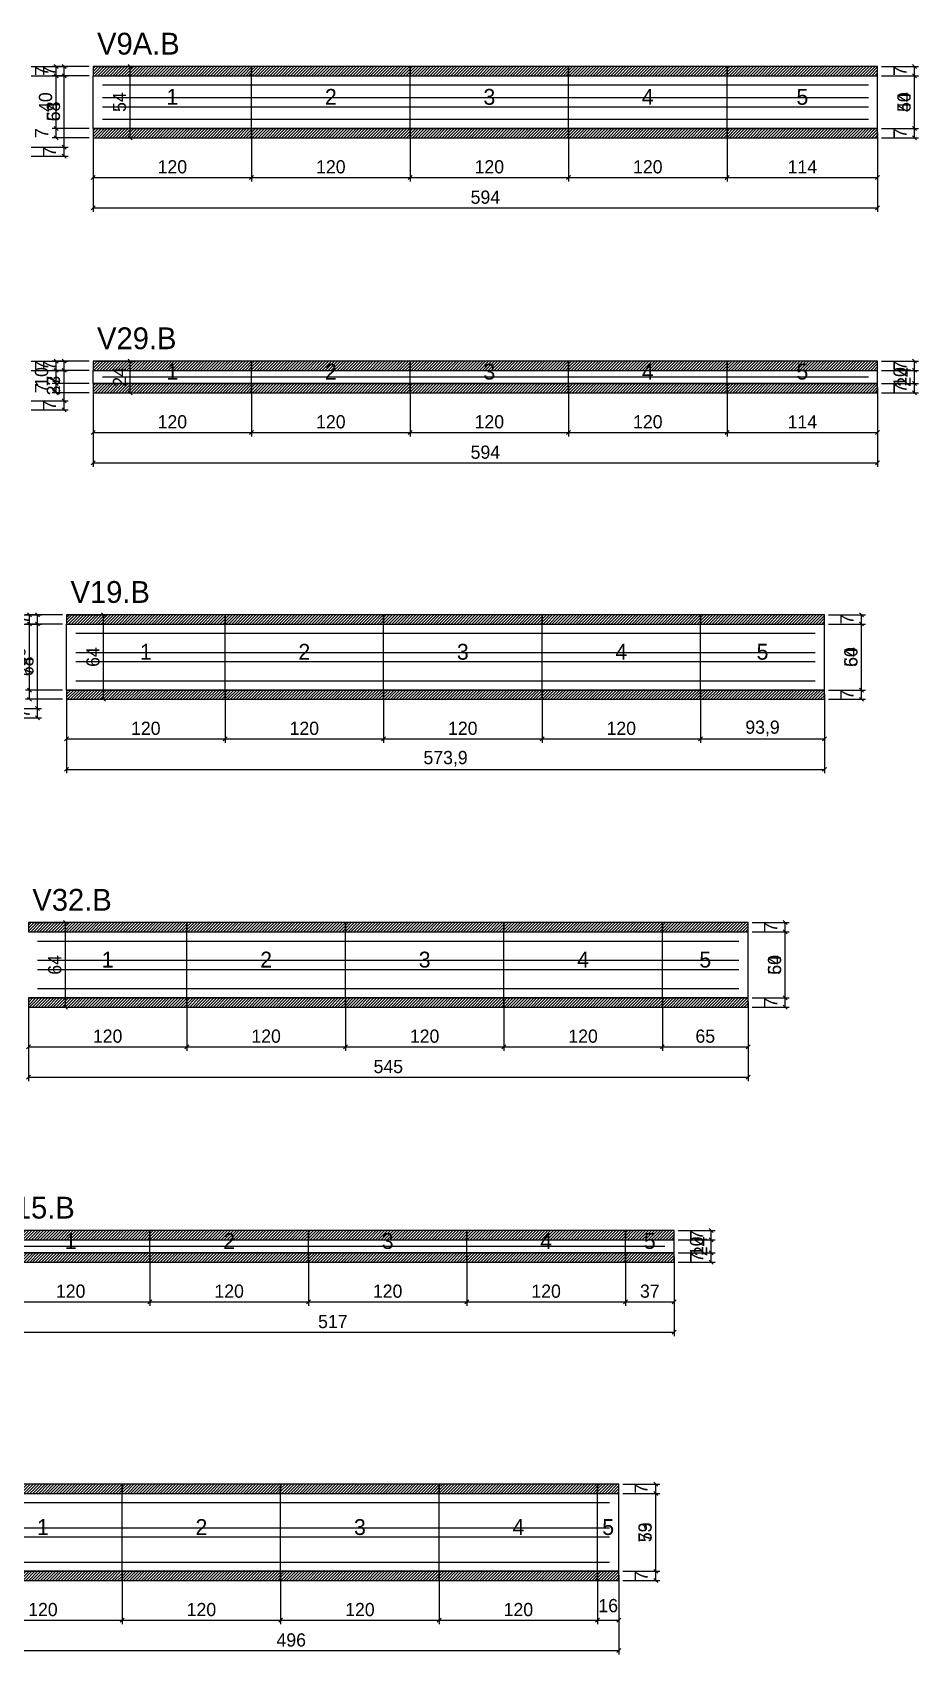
# Model space of a CAD drawing. Extents: x -9000 to 3070, y -8219 to 1250.
# Drawn here: x 795 to 1466, y -4744 to -3516 of the extents above; entities that cross this region are included whole.
import ezdxf
from ezdxf.enums import TextEntityAlignment as Align

# ---------------------------------------------------------------- set-up
doc = ezdxf.new("R2010")
doc.units = 0
for name, color, linetype in [('5', 5, 'Continuous'), ('COTA', 241, 'Continuous'), ('NOMENCLATURA', 7, 'Continuous'), ('Painéis', 200, 'Continuous'), ('SARR_2.2x5', 40, 'Continuous'), ('SARR_2.2x7', 40, 'Continuous'), ('SCO-___-LAJ', 224, 'Continuous')]:
    doc.layers.add(name, color=color, linetype=linetype)
doc.dimstyles.new('PAINEL', dxfattribs={"dimtxt": 10, "dimasz": 3, "dimexe": 3, "dimexo": 3, "dimgap": 3, "dimtad": 1, "dimblk": 'OBLIQUE', "dimblk1": 'OBLIQUE', "dimcen": 2.5, "dimclrd": 4, "dimclre": 4, "dimclrt": 240, "dimazin": 3, "dimtfac": 1, "dimtmove": 0, "dimatfit": 3})

# ---------------------------------------------------------------- blocks, each defined once
blk = doc.blocks.new('_OBLIQUE')
at = {"color": 0, "linetype": 'BYBLOCK'}
blk.add_line((-0.5, -0.5), (0.5, 0.5), dxfattribs=at)

msp = doc.modelspace()

# ---------------------------------------------------------------- hatches: boundary and pattern name
at = {"layer": 'COTA'}
h = msp.add_hatch(dxfattribs=at)
h.set_pattern_fill('ANSI31', scale=0.5)
h.paths.add_polyline_path([(841, -3549), (961, -3549), (961, -3542), (841, -3542)])
h = msp.add_hatch(dxfattribs=at)
h.set_pattern_fill('ANSI31', scale=0.5)
h.paths.add_polyline_path([(961, -3549), (1081, -3549), (1081, -3542), (961, -3542)])
h = msp.add_hatch(dxfattribs=at)
h.set_pattern_fill('ANSI31', scale=0.5)
h.paths.add_polyline_path([(1081, -3549), (1201, -3549), (1201, -3542), (1081, -3542)])
h = msp.add_hatch(dxfattribs=at)
h.set_pattern_fill('ANSI31', scale=0.5)
h.paths.add_polyline_path([(1201, -3549), (1321, -3549), (1321, -3542), (1201, -3542)])
h = msp.add_hatch(dxfattribs=at)
h.set_pattern_fill('ANSI31', scale=0.5)
h.paths.add_polyline_path([(1321, -3549), (1435, -3549), (1435, -3542), (1321, -3542)])
h = msp.add_hatch(dxfattribs=at)
h.set_pattern_fill('ANSI31', scale=0.5)
h.paths.add_polyline_path([(841, -3596), (961, -3596), (961, -3589), (841, -3589)])
h = msp.add_hatch(dxfattribs=at)
h.set_pattern_fill('ANSI31', scale=0.5)
h.paths.add_polyline_path([(961, -3596), (1081, -3596), (1081, -3589), (961, -3589)])
h = msp.add_hatch(dxfattribs=at)
h.set_pattern_fill('ANSI31', scale=0.5)
h.paths.add_polyline_path([(1081, -3596), (1201, -3596), (1201, -3589), (1081, -3589)])
h = msp.add_hatch(dxfattribs=at)
h.set_pattern_fill('ANSI31', scale=0.5)
h.paths.add_polyline_path([(1201, -3596), (1321, -3596), (1321, -3589), (1201, -3589)])
h = msp.add_hatch(dxfattribs=at)
h.set_pattern_fill('ANSI31', scale=0.5)
h.paths.add_polyline_path([(1321, -3596), (1435, -3596), (1435, -3589), (1321, -3589)])
h = msp.add_hatch(dxfattribs=at)
h.set_pattern_fill('ANSI31', scale=0.5)
h.paths.add_polyline_path([(841, -3772), (961, -3772), (961, -3765), (841, -3765)])
h = msp.add_hatch(dxfattribs=at)
h.set_pattern_fill('ANSI31', scale=0.5)
h.paths.add_polyline_path([(961, -3772), (1081, -3772), (1081, -3765), (961, -3765)])
h = msp.add_hatch(dxfattribs=at)
h.set_pattern_fill('ANSI31', scale=0.5)
h.paths.add_polyline_path([(1081, -3772), (1201, -3772), (1201, -3765), (1081, -3765)])
h = msp.add_hatch(dxfattribs=at)
h.set_pattern_fill('ANSI31', scale=0.5)
h.paths.add_polyline_path([(1201, -3772), (1321, -3772), (1321, -3765), (1201, -3765)])
h = msp.add_hatch(dxfattribs=at)
h.set_pattern_fill('ANSI31', scale=0.5)
h.paths.add_polyline_path([(1321, -3772), (1435, -3772), (1435, -3765), (1321, -3765)])
h = msp.add_hatch(dxfattribs=at)
h.set_pattern_fill('ANSI31', scale=0.5)
h.paths.add_polyline_path([(841, -3789), (961, -3789), (961, -3782), (841, -3782)])
h = msp.add_hatch(dxfattribs=at)
h.set_pattern_fill('ANSI31', scale=0.5)
h.paths.add_polyline_path([(961, -3789), (1081, -3789), (1081, -3782), (961, -3782)])
h = msp.add_hatch(dxfattribs=at)
h.set_pattern_fill('ANSI31', scale=0.5)
h.paths.add_polyline_path([(1081, -3789), (1201, -3789), (1201, -3782), (1081, -3782)])
h = msp.add_hatch(dxfattribs=at)
h.set_pattern_fill('ANSI31', scale=0.5)
h.paths.add_polyline_path([(1201, -3789), (1321, -3789), (1321, -3782), (1201, -3782)])
h = msp.add_hatch(dxfattribs=at)
h.set_pattern_fill('ANSI31', scale=0.5)
h.paths.add_polyline_path([(1321, -3789), (1435, -3789), (1435, -3782), (1321, -3782)])
h = msp.add_hatch(dxfattribs=at)
h.set_pattern_fill('ANSI31', scale=0.5)
h.paths.add_polyline_path([(820.9, -3964), (940.9, -3964), (940.9, -3957), (820.9, -3957)])
h = msp.add_hatch(dxfattribs=at)
h.set_pattern_fill('ANSI31', scale=0.5)
h.paths.add_polyline_path([(940.9, -3964), (1060.9, -3964), (1060.9, -3957), (940.9, -3957)])
h = msp.add_hatch(dxfattribs=at)
h.set_pattern_fill('ANSI31', scale=0.5)
h.paths.add_polyline_path([(1060.9, -3964), (1180.9, -3964), (1180.9, -3957), (1060.9, -3957)])
h = msp.add_hatch(dxfattribs=at)
h.set_pattern_fill('ANSI31', scale=0.5)
h.paths.add_polyline_path([(1180.9, -3964), (1300.9, -3964), (1300.9, -3957), (1180.9, -3957)])
h = msp.add_hatch(dxfattribs=at)
h.set_pattern_fill('ANSI31', scale=0.5)
h.paths.add_polyline_path([(1300.9, -3964), (1394.8, -3964), (1394.8, -3957), (1300.9, -3957)])
h = msp.add_hatch(dxfattribs=at)
h.set_pattern_fill('ANSI31', scale=0.5)
h.paths.add_polyline_path([(820.9, -4021), (940.9, -4021), (940.9, -4014), (820.9, -4014)])
h = msp.add_hatch(dxfattribs=at)
h.set_pattern_fill('ANSI31', scale=0.5)
h.paths.add_polyline_path([(940.9, -4021), (1060.9, -4021), (1060.9, -4014), (940.9, -4014)])
h = msp.add_hatch(dxfattribs=at)
h.set_pattern_fill('ANSI31', scale=0.5)
h.paths.add_polyline_path([(1060.9, -4021), (1180.9, -4021), (1180.9, -4014), (1060.9, -4014)])
h = msp.add_hatch(dxfattribs=at)
h.set_pattern_fill('ANSI31', scale=0.5)
h.paths.add_polyline_path([(1180.9, -4021), (1300.9, -4021), (1300.9, -4014), (1180.9, -4014)])
h = msp.add_hatch(dxfattribs=at)
h.set_pattern_fill('ANSI31', scale=0.5)
h.paths.add_polyline_path([(1300.9, -4021), (1394.8, -4021), (1394.8, -4014), (1300.9, -4014)])
h = msp.add_hatch(dxfattribs=at)
h.set_pattern_fill('ANSI31', scale=0.5)
h.paths.add_polyline_path([(792, -4197), (912, -4197), (912, -4190), (792, -4190)])
h = msp.add_hatch(dxfattribs=at)
h.set_pattern_fill('ANSI31', scale=0.5)
h.paths.add_polyline_path([(912, -4197), (1032, -4197), (1032, -4190), (912, -4190)])
h = msp.add_hatch(dxfattribs=at)
h.set_pattern_fill('ANSI31', scale=0.5)
h.paths.add_polyline_path([(1032, -4197), (1152, -4197), (1152, -4190), (1032, -4190)])
h = msp.add_hatch(dxfattribs=at)
h.set_pattern_fill('ANSI31', scale=0.5)
h.paths.add_polyline_path([(1152, -4197), (1272, -4197), (1272, -4190), (1152, -4190)])
h = msp.add_hatch(dxfattribs=at)
h.set_pattern_fill('ANSI31', scale=0.5)
h.paths.add_polyline_path([(1272, -4197), (1337, -4197), (1337, -4190), (1272, -4190)])
h = msp.add_hatch(dxfattribs=at)
h.set_pattern_fill('ANSI31', scale=0.5)
h.paths.add_polyline_path([(792, -4254), (912, -4254), (912, -4247), (792, -4247)])
h = msp.add_hatch(dxfattribs=at)
h.set_pattern_fill('ANSI31', scale=0.5)
h.paths.add_polyline_path([(912, -4254), (1032, -4254), (1032, -4247), (912, -4247)])
h = msp.add_hatch(dxfattribs=at)
h.set_pattern_fill('ANSI31', scale=0.5)
h.paths.add_polyline_path([(1032, -4254), (1152, -4254), (1152, -4247), (1032, -4247)])
h = msp.add_hatch(dxfattribs=at)
h.set_pattern_fill('ANSI31', scale=0.5)
h.paths.add_polyline_path([(1152, -4254), (1272, -4254), (1272, -4247), (1152, -4247)])
h = msp.add_hatch(dxfattribs=at)
h.set_pattern_fill('ANSI31', scale=0.5)
h.paths.add_polyline_path([(1272, -4254), (1337, -4254), (1337, -4247), (1272, -4247)])
h = msp.add_hatch(dxfattribs=at)
h.set_pattern_fill('ANSI31', scale=0.5)
h.paths.add_polyline_path([(764, -4430), (884, -4430), (884, -4423), (764, -4423)])
h = msp.add_hatch(dxfattribs=at)
h.set_pattern_fill('ANSI31', scale=0.5)
h.paths.add_polyline_path([(884, -4430), (1004, -4430), (1004, -4423), (884, -4423)])
h = msp.add_hatch(dxfattribs=at)
h.set_pattern_fill('ANSI31', scale=0.5)
h.paths.add_polyline_path([(1004, -4430), (1124, -4430), (1124, -4423), (1004, -4423)])
h = msp.add_hatch(dxfattribs=at)
h.set_pattern_fill('ANSI31', scale=0.5)
h.paths.add_polyline_path([(1124, -4430), (1244, -4430), (1244, -4423), (1124, -4423)])
h = msp.add_hatch(dxfattribs=at)
h.set_pattern_fill('ANSI31', scale=0.5)
h.paths.add_polyline_path([(1244, -4430), (1281, -4430), (1281, -4423), (1244, -4423)])
h = msp.add_hatch(dxfattribs=at)
h.set_pattern_fill('ANSI31', scale=0.5)
h.paths.add_polyline_path([(764, -4447), (884, -4447), (884, -4440), (764, -4440)])
h = msp.add_hatch(dxfattribs=at)
h.set_pattern_fill('ANSI31', scale=0.5)
h.paths.add_polyline_path([(884, -4447), (1004, -4447), (1004, -4440), (884, -4440)])
h = msp.add_hatch(dxfattribs=at)
h.set_pattern_fill('ANSI31', scale=0.5)
h.paths.add_polyline_path([(1004, -4447), (1124, -4447), (1124, -4440), (1004, -4440)])
h = msp.add_hatch(dxfattribs=at)
h.set_pattern_fill('ANSI31', scale=0.5)
h.paths.add_polyline_path([(1124, -4447), (1244, -4447), (1244, -4440), (1124, -4440)])
h = msp.add_hatch(dxfattribs=at)
h.set_pattern_fill('ANSI31', scale=0.5)
h.paths.add_polyline_path([(1244, -4447), (1281, -4447), (1281, -4440), (1244, -4440)])
h = msp.add_hatch(dxfattribs=at)
h.set_pattern_fill('ANSI31', scale=0.5)
h.paths.add_polyline_path([(743, -4622), (863, -4622), (863, -4615), (743, -4615)])
h = msp.add_hatch(dxfattribs=at)
h.set_pattern_fill('ANSI31', scale=0.5)
h.paths.add_polyline_path([(863, -4622), (983, -4622), (983, -4615), (863, -4615)])
h = msp.add_hatch(dxfattribs=at)
h.set_pattern_fill('ANSI31', scale=0.5)
h.paths.add_polyline_path([(983, -4622), (1103, -4622), (1103, -4615), (983, -4615)])
h = msp.add_hatch(dxfattribs=at)
h.set_pattern_fill('ANSI31', scale=0.5)
h.paths.add_polyline_path([(1103, -4622), (1223, -4622), (1223, -4615), (1103, -4615)])
h = msp.add_hatch(dxfattribs=at)
h.set_pattern_fill('ANSI31', scale=0.5)
h.paths.add_polyline_path([(1223, -4622), (1239, -4622), (1239, -4615), (1223, -4615)])
h = msp.add_hatch(dxfattribs=at)
h.set_pattern_fill('ANSI31', scale=0.5)
h.paths.add_polyline_path([(743, -4688), (863, -4688), (863, -4681), (743, -4681)])
h = msp.add_hatch(dxfattribs=at)
h.set_pattern_fill('ANSI31', scale=0.5)
h.paths.add_polyline_path([(863, -4688), (983, -4688), (983, -4681), (863, -4681)])
h = msp.add_hatch(dxfattribs=at)
h.set_pattern_fill('ANSI31', scale=0.5)
h.paths.add_polyline_path([(983, -4688), (1103, -4688), (1103, -4681), (983, -4681)])
h = msp.add_hatch(dxfattribs=at)
h.set_pattern_fill('ANSI31', scale=0.5)
h.paths.add_polyline_path([(1103, -4688), (1223, -4688), (1223, -4681), (1103, -4681)])
h = msp.add_hatch(dxfattribs=at)
h.set_pattern_fill('ANSI31', scale=0.5)
h.paths.add_polyline_path([(1223, -4688), (1239, -4688), (1239, -4681), (1223, -4681)])

# ---------------------------------------------------------------- linework, layer by layer
at = {"layer": 'Painéis'}
for p, q in [((841, -3549), (961, -3549)), ((841, -3589), (841, -3549)), ((961, -3589), (961, -3549)), ((961, -3589), (961, -3549)), ((961, -3549), (1081, -3549)), ((961, -3589), (961, -3549)), ((1081, -3589), (1081, -3549)), ((1081, -3589), (1081, -3549)), ((1081, -3549), (1201, -3549)), ((1081, -3589), (1081, -3549)), ((1201, -3589), (1201, -3549)), ((1201, -3589), (1201, -3549)), ((1201, -3549), (1321, -3549)), ((1201, -3589), (1201, -3549)), ((1321, -3589), (1321, -3549)), ((1321, -3589), (1321, -3549)), ((1321, -3549), (1435, -3549)), ((1321, -3589), (1321, -3549)), ((1435, -3589), (1435, -3549)), ((841, -3589), (961, -3589)), ((961, -3589), (1081, -3589)), ((1081, -3589), (1201, -3589)), ((1201, -3589), (1321, -3589)), ((1321, -3589), (1435, -3589)), ((841, -3772), (961, -3772)), ((841, -3782), (841, -3772)), ((961, -3782), (961, -3772)), ((961, -3782), (961, -3772)), ((961, -3772), (1081, -3772)), ((961, -3782), (961, -3772)), ((1081, -3782), (1081, -3772)), ((1081, -3782), (1081, -3772)), ((1081, -3772), (1201, -3772)), ((1081, -3782), (1081, -3772)), ((1201, -3782), (1201, -3772)), ((1201, -3782), (1201, -3772)), ((1201, -3772), (1321, -3772)), ((1201, -3782), (1201, -3772)), ((1321, -3782), (1321, -3772)), ((1321, -3782), (1321, -3772)), ((1321, -3772), (1435, -3772)), ((1321, -3782), (1321, -3772)), ((1435, -3782), (1435, -3772)), ((841, -3782), (961, -3782)), ((961, -3782), (1081, -3782)), ((1081, -3782), (1201, -3782)), ((1201, -3782), (1321, -3782)), ((1321, -3782), (1435, -3782)), ((820.9, -3964), (940.9, -3964)), ((820.9, -4014), (820.9, -3964)), ((940.9, -4014), (940.9, -3964)), ((940.9, -4014), (940.9, -3964)), ((940.9, -3964), (1060.9, -3964)), ((940.9, -4014), (940.9, -3964)), ((1060.9, -4014), (1060.9, -3964)), ((1060.9, -4014), (1060.9, -3964)), ((1060.9, -3964), (1180.9, -3964)), ((1060.9, -4014), (1060.9, -3964)), ((1180.9, -4014), (1180.9, -3964)), ((1180.9, -4014), (1180.9, -3964)), ((1180.9, -3964), (1300.9, -3964)), ((1180.9, -4014), (1180.9, -3964)), ((1300.9, -4014), (1300.9, -3964)), ((1300.9, -4014), (1300.9, -3964)), ((1300.9, -3964), (1394.8, -3964)), ((1300.9, -4014), (1300.9, -3964)), ((1394.8, -4014), (1394.8, -3964)), ((820.9, -4014), (940.9, -4014)), ((940.9, -4014), (1060.9, -4014)), ((1060.9, -4014), (1180.9, -4014)), ((1180.9, -4014), (1300.9, -4014)), ((1300.9, -4014), (1394.8, -4014)), ((792, -4197), (912, -4197)), ((912, -4247), (912, -4197)), ((912, -4247), (912, -4197)), ((912, -4197), (1032, -4197)), ((912, -4247), (912, -4197)), ((1032, -4247), (1032, -4197)), ((1032, -4247), (1032, -4197)), ((1032, -4197), (1152, -4197)), ((1032, -4247), (1032, -4197)), ((1152, -4247), (1152, -4197)), ((1152, -4247), (1152, -4197)), ((1152, -4197), (1272, -4197)), ((1152, -4247), (1152, -4197)), ((1272, -4247), (1272, -4197)), ((1272, -4247), (1272, -4197)), ((1272, -4197), (1337, -4197)), ((1272, -4247), (1272, -4197)), ((1337, -4247), (1337, -4197)), ((792, -4247), (912, -4247)), ((912, -4247), (1032, -4247)), ((1032, -4247), (1152, -4247)), ((1152, -4247), (1272, -4247)), ((1272, -4247), (1337, -4247)), ((764, -4430), (884, -4430)), ((884, -4440), (884, -4430)), ((884, -4440), (884, -4430)), ((884, -4430), (1004, -4430)), ((884, -4440), (884, -4430)), ((1004, -4440), (1004, -4430)), ((1004, -4440), (1004, -4430)), ((1004, -4430), (1124, -4430)), ((1004, -4440), (1004, -4430)), ((1124, -4440), (1124, -4430)), ((1124, -4440), (1124, -4430)), ((1124, -4430), (1244, -4430)), ((1124, -4440), (1124, -4430)), ((1244, -4440), (1244, -4430)), ((1244, -4440), (1244, -4430)), ((1244, -4430), (1281, -4430)), ((1244, -4440), (1244, -4430)), ((1281, -4440), (1281, -4430)), ((764, -4440), (884, -4440)), ((884, -4440), (1004, -4440)), ((1004, -4440), (1124, -4440)), ((1124, -4440), (1244, -4440)), ((1244, -4440), (1281, -4440)), ((743, -4622), (863, -4622)), ((863, -4681), (863, -4622)), ((863, -4681), (863, -4622)), ((863, -4622), (983, -4622)), ((863, -4681), (863, -4622)), ((983, -4681), (983, -4622)), ((983, -4681), (983, -4622)), ((983, -4622), (1103, -4622)), ((983, -4681), (983, -4622)), ((1103, -4681), (1103, -4622)), ((1103, -4681), (1103, -4622)), ((1103, -4622), (1223, -4622)), ((1103, -4681), (1103, -4622)), ((1223, -4681), (1223, -4622)), ((1223, -4681), (1223, -4622)), ((1223, -4622), (1239, -4622)), ((1223, -4681), (1223, -4622)), ((1239, -4681), (1239, -4622)), ((743, -4681), (863, -4681)), ((863, -4681), (983, -4681)), ((983, -4681), (1103, -4681)), ((1103, -4681), (1223, -4681)), ((1223, -4681), (1239, -4681))]:
    msp.add_line(p, q, dxfattribs=at)
at = {"layer": 'SARR_2.2x5'}
for points in [[(848, -3777), (961, -3777)], [(848, -3777), (961, -3777)], [(961, -3777), (1081, -3777)], [(961, -3777), (1081, -3777)], [(1081, -3777), (1201, -3777)], [(1081, -3777), (1201, -3777)], [(1201, -3777), (1321, -3777)], [(1201, -3777), (1321, -3777)], [(1321, -3777), (1428, -3777)], [(1321, -3777), (1428, -3777)], [(771, -4435), (884, -4435)], [(771, -4435), (884, -4435)], [(884, -4435), (1004, -4435)], [(884, -4435), (1004, -4435)], [(1004, -4435), (1124, -4435)], [(1004, -4435), (1124, -4435)], [(1124, -4435), (1244, -4435)], [(1124, -4435), (1244, -4435)], [(1244, -4435), (1274, -4435)], [(1244, -4435), (1274, -4435)]]:
    msp.add_lwpolyline(points, dxfattribs=at)
at = {"layer": 'SARR_2.2x7'}
for points in [[(848, -3556), (961, -3556)], [(848, -3556), (961, -3556)], [(961, -3556), (1081, -3556)], [(961, -3556), (1081, -3556)], [(1081, -3556), (1201, -3556)], [(1081, -3556), (1201, -3556)], [(1201, -3556), (1321, -3556)], [(1201, -3556), (1321, -3556)], [(1321, -3556), (1428, -3556)], [(1321, -3556), (1428, -3556)], [(848, -3565.5), (961, -3565.5)], [(848, -3565.5), (961, -3565.5)], [(848, -3572.5), (961, -3572.5)], [(848, -3572.5), (961, -3572.5)], [(961, -3565.5), (1081, -3565.5)], [(961, -3565.5), (1081, -3565.5)], [(961, -3572.5), (1081, -3572.5)], [(961, -3572.5), (1081, -3572.5)], [(1081, -3565.5), (1201, -3565.5)], [(1081, -3565.5), (1201, -3565.5)], [(1081, -3572.5), (1201, -3572.5)], [(1081, -3572.5), (1201, -3572.5)], [(1201, -3565.5), (1321, -3565.5)], [(1201, -3565.5), (1321, -3565.5)], [(1201, -3572.5), (1321, -3572.5)], [(1201, -3572.5), (1321, -3572.5)], [(1321, -3565.5), (1428, -3565.5)], [(1321, -3565.5), (1428, -3565.5)], [(1321, -3572.5), (1428, -3572.5)], [(1321, -3572.5), (1428, -3572.5)], [(848, -3582), (961, -3582)], [(848, -3582), (961, -3582)], [(961, -3582), (1081, -3582)], [(961, -3582), (1081, -3582)], [(1081, -3582), (1201, -3582)], [(1081, -3582), (1201, -3582)], [(1201, -3582), (1321, -3582)], [(1201, -3582), (1321, -3582)], [(1321, -3582), (1428, -3582)], [(1321, -3582), (1428, -3582)], [(827.9, -3971), (940.9, -3971)], [(827.9, -3971), (940.9, -3971)], [(940.9, -3971), (1060.9, -3971)], [(940.9, -3971), (1060.9, -3971)], [(1060.9, -3971), (1180.9, -3971)], [(1060.9, -3971), (1180.9, -3971)], [(1180.9, -3971), (1300.9, -3971)], [(1180.9, -3971), (1300.9, -3971)], [(1300.9, -3971), (1387.8, -3971)], [(1300.9, -3971), (1387.8, -3971)], [(827.9, -3985.5), (940.9, -3985.5)], [(827.9, -3985.5), (940.9, -3985.5)], [(940.9, -3985.5), (1060.9, -3985.5)], [(940.9, -3985.5), (1060.9, -3985.5)], [(1060.9, -3985.5), (1180.9, -3985.5)], [(1060.9, -3985.5), (1180.9, -3985.5)], [(1180.9, -3985.5), (1300.9, -3985.5)], [(1180.9, -3985.5), (1300.9, -3985.5)], [(1300.9, -3985.5), (1387.8, -3985.5)], [(1300.9, -3985.5), (1387.8, -3985.5)], [(827.9, -3992.5), (940.9, -3992.5)], [(827.9, -3992.5), (940.9, -3992.5)], [(940.9, -3992.5), (1060.9, -3992.5)], [(940.9, -3992.5), (1060.9, -3992.5)], [(1060.9, -3992.5), (1180.9, -3992.5)], [(1060.9, -3992.5), (1180.9, -3992.5)], [(1180.9, -3992.5), (1300.9, -3992.5)], [(1180.9, -3992.5), (1300.9, -3992.5)], [(1300.9, -3992.5), (1387.8, -3992.5)], [(1300.9, -3992.5), (1387.8, -3992.5)], [(827.9, -4007), (940.9, -4007)], [(827.9, -4007), (940.9, -4007)], [(940.9, -4007), (1060.9, -4007)], [(940.9, -4007), (1060.9, -4007)], [(1060.9, -4007), (1180.9, -4007)], [(1060.9, -4007), (1180.9, -4007)], [(1180.9, -4007), (1300.9, -4007)], [(1180.9, -4007), (1300.9, -4007)], [(1300.9, -4007), (1387.8, -4007)], [(1300.9, -4007), (1387.8, -4007)], [(799, -4204), (912, -4204)], [(799, -4204), (912, -4204)], [(912, -4204), (1032, -4204)], [(912, -4204), (1032, -4204)], [(1032, -4204), (1152, -4204)], [(1032, -4204), (1152, -4204)], [(1152, -4204), (1272, -4204)], [(1152, -4204), (1272, -4204)], [(1272, -4204), (1330, -4204)], [(1272, -4204), (1330, -4204)], [(799, -4218.5), (912, -4218.5)], [(799, -4218.5), (912, -4218.5)], [(912, -4218.5), (1032, -4218.5)], [(912, -4218.5), (1032, -4218.5)], [(1032, -4218.5), (1152, -4218.5)], [(1032, -4218.5), (1152, -4218.5)], [(1152, -4218.5), (1272, -4218.5)], [(1152, -4218.5), (1272, -4218.5)], [(1272, -4218.5), (1330, -4218.5)], [(1272, -4218.5), (1330, -4218.5)], [(799, -4225.5), (912, -4225.5)], [(799, -4225.5), (912, -4225.5)], [(912, -4225.5), (1032, -4225.5)], [(912, -4225.5), (1032, -4225.5)], [(1032, -4225.5), (1152, -4225.5)], [(1032, -4225.5), (1152, -4225.5)], [(1152, -4225.5), (1272, -4225.5)], [(1152, -4225.5), (1272, -4225.5)], [(1272, -4225.5), (1330, -4225.5)], [(1272, -4225.5), (1330, -4225.5)], [(799, -4240), (912, -4240)], [(799, -4240), (912, -4240)], [(912, -4240), (1032, -4240)], [(912, -4240), (1032, -4240)], [(1032, -4240), (1152, -4240)], [(1032, -4240), (1152, -4240)], [(1152, -4240), (1272, -4240)], [(1152, -4240), (1272, -4240)], [(1272, -4240), (1330, -4240)], [(1272, -4240), (1330, -4240)], [(750, -4629), (863, -4629)], [(750, -4629), (863, -4629)], [(863, -4629), (983, -4629)], [(863, -4629), (983, -4629)], [(983, -4629), (1103, -4629)], [(983, -4629), (1103, -4629)], [(1103, -4629), (1223, -4629)], [(1103, -4629), (1223, -4629)], [(1223, -4629), (1232, -4629)], [(1223, -4629), (1232, -4629)], [(750, -4648), (863, -4648)], [(750, -4648), (863, -4648)], [(863, -4648), (983, -4648)], [(863, -4648), (983, -4648)], [(983, -4648), (1103, -4648)], [(983, -4648), (1103, -4648)], [(1103, -4648), (1223, -4648)], [(1103, -4648), (1223, -4648)], [(1223, -4648), (1232, -4648)], [(1223, -4648), (1232, -4648)], [(750, -4655), (863, -4655)], [(750, -4655), (863, -4655)], [(863, -4655), (983, -4655)], [(863, -4655), (983, -4655)], [(983, -4655), (1103, -4655)], [(983, -4655), (1103, -4655)], [(1103, -4655), (1223, -4655)], [(1103, -4655), (1223, -4655)], [(1223, -4655), (1232, -4655)], [(1223, -4655), (1232, -4655)], [(750, -4674), (863, -4674)], [(750, -4674), (863, -4674)], [(863, -4674), (983, -4674)], [(863, -4674), (983, -4674)], [(983, -4674), (1103, -4674)], [(983, -4674), (1103, -4674)], [(1103, -4674), (1223, -4674)], [(1103, -4674), (1223, -4674)], [(1223, -4674), (1232, -4674)], [(1223, -4674), (1232, -4674)]]:
    msp.add_lwpolyline(points, dxfattribs=at)
at = {"layer": 'SCO-___-LAJ'}
for points in [[(841, -3549), (961, -3549), (961, -3542), (841, -3542)], [(961, -3549), (1081, -3549), (1081, -3542), (961, -3542)], [(1081, -3549), (1201, -3549), (1201, -3542), (1081, -3542)], [(1201, -3549), (1321, -3549), (1321, -3542), (1201, -3542)], [(1321, -3549), (1435, -3549), (1435, -3542), (1321, -3542)], [(841, -3596), (961, -3596), (961, -3589), (841, -3589)], [(961, -3596), (1081, -3596), (1081, -3589), (961, -3589)], [(1081, -3596), (1201, -3596), (1201, -3589), (1081, -3589)], [(1201, -3596), (1321, -3596), (1321, -3589), (1201, -3589)], [(1321, -3596), (1435, -3596), (1435, -3589), (1321, -3589)], [(841, -3772), (961, -3772), (961, -3765), (841, -3765)], [(961, -3772), (1081, -3772), (1081, -3765), (961, -3765)], [(1081, -3772), (1201, -3772), (1201, -3765), (1081, -3765)], [(1201, -3772), (1321, -3772), (1321, -3765), (1201, -3765)], [(1321, -3772), (1435, -3772), (1435, -3765), (1321, -3765)], [(841, -3789), (961, -3789), (961, -3782), (841, -3782)], [(961, -3789), (1081, -3789), (1081, -3782), (961, -3782)], [(1081, -3789), (1201, -3789), (1201, -3782), (1081, -3782)], [(1201, -3789), (1321, -3789), (1321, -3782), (1201, -3782)], [(1321, -3789), (1435, -3789), (1435, -3782), (1321, -3782)], [(820.9, -3964), (940.9, -3964), (940.9, -3957), (820.9, -3957)], [(940.9, -3964), (1060.9, -3964), (1060.9, -3957), (940.9, -3957)], [(1060.9, -3964), (1180.9, -3964), (1180.9, -3957), (1060.9, -3957)], [(1180.9, -3964), (1300.9, -3964), (1300.9, -3957), (1180.9, -3957)], [(1300.9, -3964), (1394.8, -3964), (1394.8, -3957), (1300.9, -3957)], [(820.9, -4021), (940.9, -4021), (940.9, -4014), (820.9, -4014)], [(940.9, -4021), (1060.9, -4021), (1060.9, -4014), (940.9, -4014)], [(1060.9, -4021), (1180.9, -4021), (1180.9, -4014), (1060.9, -4014)], [(1180.9, -4021), (1300.9, -4021), (1300.9, -4014), (1180.9, -4014)], [(1300.9, -4021), (1394.8, -4021), (1394.8, -4014), (1300.9, -4014)], [(792, -4197), (912, -4197), (912, -4190), (792, -4190)], [(912, -4197), (1032, -4197), (1032, -4190), (912, -4190)], [(1032, -4197), (1152, -4197), (1152, -4190), (1032, -4190)], [(1152, -4197), (1272, -4197), (1272, -4190), (1152, -4190)], [(1272, -4197), (1337, -4197), (1337, -4190), (1272, -4190)], [(792, -4254), (912, -4254), (912, -4247), (792, -4247)], [(912, -4254), (1032, -4254), (1032, -4247), (912, -4247)], [(1032, -4254), (1152, -4254), (1152, -4247), (1032, -4247)], [(1152, -4254), (1272, -4254), (1272, -4247), (1152, -4247)], [(1272, -4254), (1337, -4254), (1337, -4247), (1272, -4247)], [(764, -4430), (884, -4430), (884, -4423), (764, -4423)], [(884, -4430), (1004, -4430), (1004, -4423), (884, -4423)], [(1004, -4430), (1124, -4430), (1124, -4423), (1004, -4423)], [(1124, -4430), (1244, -4430), (1244, -4423), (1124, -4423)], [(1244, -4430), (1281, -4430), (1281, -4423), (1244, -4423)], [(764, -4447), (884, -4447), (884, -4440), (764, -4440)], [(884, -4447), (1004, -4447), (1004, -4440), (884, -4440)], [(1004, -4447), (1124, -4447), (1124, -4440), (1004, -4440)], [(1124, -4447), (1244, -4447), (1244, -4440), (1124, -4440)], [(1244, -4447), (1281, -4447), (1281, -4440), (1244, -4440)], [(743, -4622), (863, -4622), (863, -4615), (743, -4615)], [(863, -4622), (983, -4622), (983, -4615), (863, -4615)], [(983, -4622), (1103, -4622), (1103, -4615), (983, -4615)], [(1103, -4622), (1223, -4622), (1223, -4615), (1103, -4615)], [(1223, -4622), (1239, -4622), (1239, -4615), (1223, -4615)], [(743, -4688), (863, -4688), (863, -4681), (743, -4681)], [(863, -4688), (983, -4688), (983, -4681), (863, -4681)], [(983, -4688), (1103, -4688), (1103, -4681), (983, -4681)], [(1103, -4688), (1223, -4688), (1223, -4681), (1103, -4681)], [(1223, -4688), (1239, -4688), (1239, -4681), (1223, -4681)]]:
    msp.add_lwpolyline(points, close=True, dxfattribs=at)

# ---------------------------------------------------------------- texts
at = {"layer": '5'}
for s, p in [('1', (901, -3565)), ('2', (1021, -3565)), ('3', (1141, -3565)), ('4', (1261, -3565)), ('5', (1378, -3565)), ('1', (901, -3773)), ('2', (1021, -3773)), ('3', (1141, -3773)), ('4', (1261, -3773)), ('5', (1378, -3773)), ('1', (880.9, -3985)), ('2', (1000.9, -3985)), ('3', (1120.9, -3985)), ('4', (1240.9, -3985)), ('5', (1347.85, -3985)), ('1', (852, -4218)), ('2', (972, -4218)), ('3', (1092, -4218)), ('4', (1212, -4218)), ('5', (1304.5, -4218)), ('1', (824, -4431)), ('2', (944, -4431)), ('3', (1064, -4431)), ('4', (1184, -4431)), ('5', (1262.5, -4431)), ('1', (803, -4647.5)), ('2', (923, -4647.5)), ('3', (1043, -4647.5)), ('4', (1163, -4647.5)), ('5', (1231, -4647.5))]:
    msp.add_text(s, height=12, dxfattribs=at).set_placement(p, align=Align.MIDDLE_CENTER)
at = {"layer": 'NOMENCLATURA'}
for s, p in [('V9A.B', (844, -3533)), ('V29.B', (844, -3756)), ('V19.B', (823.9, -3948)), ('V32.B', (795, -4181)), ('V15.B', (767, -4414))]:
    msp.add_text(s, height=16.5, dxfattribs=at).set_placement(p)

# ---------------------------------------------------------------- dimensions: what is measured, and where the dimension line sits
at = {"layer": 'COTA'}
for base, p1, p2 in [((819, -3610), (791, -3610), (791, -3542)), ((819, -3549), (791, -3549), (791, -3542)), ((819, -3603), (791, -3603), (791, -3549)), ((813, -3549), (841, -3549), (841, -3542)), ((813, -3589), (841, -3589), (841, -3549)), ((869, -3596), (841, -3596), (841, -3542)), ((1463, -3596), (1435, -3596), (1435, -3542)), ((1463, -3549), (1435, -3549), (1435, -3542)), ((1463, -3589), (1435, -3589), (1435, -3549)), ((813, -3596), (841, -3596), (841, -3589)), ((1463, -3596), (1435, -3596), (1435, -3589)), ((819, -3610), (791, -3610), (791, -3603)), ((819, -3802), (791, -3802), (791, -3765)), ((819, -3772), (791, -3772), (791, -3765)), ((813, -3772), (841, -3772), (841, -3765)), ((869, -3789), (841, -3789), (841, -3765)), ((1463, -3789), (1435, -3789), (1435, -3765)), ((1463, -3772), (1435, -3772), (1435, -3765)), ((819, -3795), (791, -3795), (791, -3772)), ((813, -3782), (841, -3782), (841, -3772)), ((813, -3789), (841, -3789), (841, -3782)), ((1463, -3782), (1435, -3782), (1435, -3772)), ((1463, -3789), (1435, -3789), (1435, -3782)), ((819, -3802), (791, -3802), (791, -3795)), ((798.9, -4035), (770.9, -4035), (770.9, -3957)), ((798.9, -3964), (770.9, -3964), (770.9, -3957)), ((798.9, -4028), (770.9, -4028), (770.9, -3964)), ((792.9, -3964), (820.9, -3964), (820.9, -3957)), ((792.9, -4014), (820.9, -4014), (820.9, -3964)), ((848.9, -4021), (820.9, -4021), (820.9, -3957)), ((1422.8, -4021), (1394.8, -4021), (1394.8, -3957)), ((1422.8, -3964), (1394.8, -3964), (1394.8, -3957)), ((1422.8, -4014), (1394.8, -4014), (1394.8, -3964)), ((792.9, -4021), (820.9, -4021), (820.9, -4014)), ((1422.8, -4021), (1394.8, -4021), (1394.8, -4014)), ((798.9, -4035), (770.9, -4035), (770.9, -4028)), ((820, -4254), (792, -4254), (792, -4190)), ((1365, -4254), (1337, -4254), (1337, -4190)), ((1365, -4197), (1337, -4197), (1337, -4190)), ((1365, -4247), (1337, -4247), (1337, -4197)), ((1365, -4254), (1337, -4254), (1337, -4247)), ((1309, -4447), (1281, -4447), (1281, -4423)), ((1309, -4430), (1281, -4430), (1281, -4423)), ((1309, -4440), (1281, -4440), (1281, -4430)), ((1309, -4447), (1281, -4447), (1281, -4440)), ((1267, -4688), (1239, -4688), (1239, -4615)), ((1267, -4622), (1239, -4622), (1239, -4615)), ((1267, -4681), (1239, -4681), (1239, -4622)), ((1267, -4688), (1239, -4688), (1239, -4681))]:
    msp.add_linear_dim(base=base, p1=p1, p2=p2, angle=90, dimstyle='PAINEL', dxfattribs=at).render()
for base, p1, p2 in [((841, -3626), (841, -3589), (961, -3589)), ((841, -3649), (841, -3589), (1435, -3589)), ((961, -3626), (961, -3589), (1081, -3589)), ((1081, -3626), (1081, -3589), (1201, -3589)), ((1201, -3626), (1201, -3589), (1321, -3589)), ((1321, -3626), (1321, -3589), (1435, -3589)), ((841, -3819), (841, -3782), (961, -3782)), ((841, -3842), (841, -3782), (1435, -3782)), ((961, -3819), (961, -3782), (1081, -3782)), ((1081, -3819), (1081, -3782), (1201, -3782)), ((1201, -3819), (1201, -3782), (1321, -3782)), ((1321, -3819), (1321, -3782), (1435, -3782)), ((820.9, -4051), (820.9, -4014), (940.9, -4014)), ((820.9, -4074), (820.9, -4014), (1394.8, -4014)), ((940.9, -4051), (940.9, -4014), (1060.9, -4014)), ((1060.9, -4051), (1060.9, -4014), (1180.9, -4014)), ((1180.9, -4051), (1180.9, -4014), (1300.9, -4014)), ((1300.9, -4051), (1300.9, -4014), (1394.8, -4014)), ((792, -4284), (792, -4247), (912, -4247)), ((792, -4307), (792, -4247), (1337, -4247)), ((912, -4284), (912, -4247), (1032, -4247)), ((1032, -4284), (1032, -4247), (1152, -4247)), ((1152, -4284), (1152, -4247), (1272, -4247)), ((1272, -4284), (1272, -4247), (1337, -4247)), ((764, -4477), (764, -4440), (884, -4440)), ((764, -4500), (764, -4440), (1281, -4440)), ((884, -4477), (884, -4440), (1004, -4440)), ((1004, -4477), (1004, -4440), (1124, -4440)), ((1124, -4477), (1124, -4440), (1244, -4440)), ((1244, -4477), (1244, -4440), (1281, -4440)), ((743, -4718), (743, -4681), (863, -4681)), ((743, -4741), (743, -4681), (1239, -4681)), ((863, -4718), (863, -4681), (983, -4681)), ((983, -4718), (983, -4681), (1103, -4681)), ((1103, -4718), (1103, -4681), (1223, -4681)), ((1223, -4718), (1223, -4681), (1239, -4681))]:
    msp.add_linear_dim(base=base, p1=p1, p2=p2, dimstyle='PAINEL', dxfattribs=at).render()

doc.saveas('drawing.dxf')
